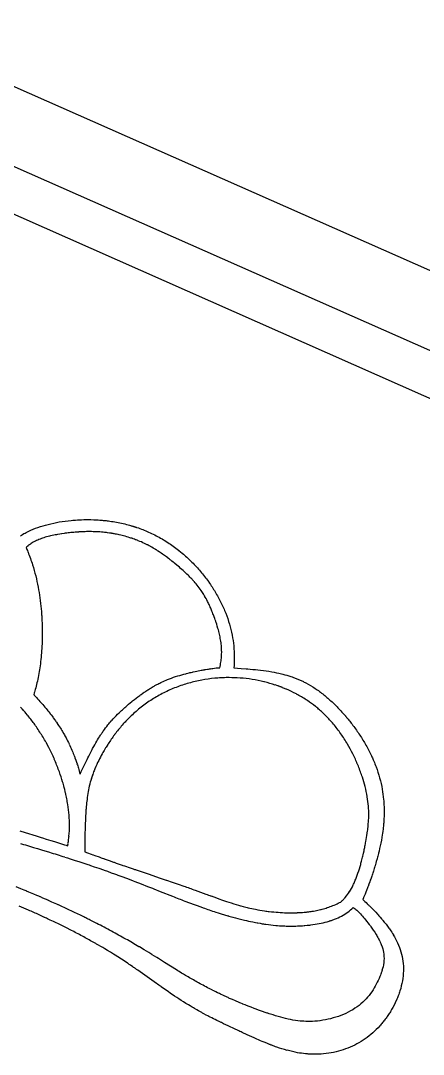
# Model space of a CAD drawing. Header units: centimetres. Extents: x -47.5 to 47.5, y 0 to 75.
# Drawn here: x 4.26 to 15.29, y 46.71 to 75 of the extents above; entities that cross this region are included whole.
import ezdxf

# ---------------------------------------------------------------- set-up
doc = ezdxf.new("R2010")
doc.units = ezdxf.units.CM
doc.layers.add('Dorfschild-Hofsgrund v9_Sketch1', color=7, linetype='Continuous')
doc.layers.add('Dorfschild-Hofsgrund v9_Sketch10', color=7, linetype='Continuous')

msp = doc.modelspace()

# ---------------------------------------------------------------- linework, layer by layer
at = {"layer": 'Dorfschild-Hofsgrund v9_Sketch1'}
for p, q in [((0, 75), (47.5, 54)), ((0.97, 72.384), (44.07, 53.329)), ((0.485, 71.287), (43.585, 52.232))]:
    msp.add_line(p, q, dxfattribs=at)
at = {"layer": 'Dorfschild-Hofsgrund v9_Sketch10'}
for p, q in [((5.642, 61.323), (5.685, 61.327)), ((5.76, 61.333), (5.817, 61.337)), ((5.817, 61.337), (5.859, 61.339)), ((5.859, 61.339), (5.922, 61.342)), ((5.922, 61.342), (5.986, 61.344)), ((5.986, 61.344), (6.03, 61.344)), ((6.342, 61.338), (6.387, 61.335)), ((6.387, 61.335), (6.427, 61.332)), ((6.568, 61.319), (6.602, 61.316)), ((6.602, 61.316), (6.628, 61.313)), ((6.628, 61.313), (6.666, 61.308)), ((6.666, 61.308), (6.704, 61.303)), ((4.307, 60.937), (4.35, 60.96)), ((4.972, 60.87), (4.935, 60.86)), ((5.01, 60.88), (4.972, 60.87)), ((5.049, 60.89), (5.01, 60.88)), ((5.079, 60.897), (5.049, 60.89)), ((5.123, 60.908), (5.079, 60.897)), ((5.168, 60.917), (5.123, 60.908)), ((5.209, 60.925), (5.168, 60.917)), ((5.334, 60.947), (5.272, 60.937)), ((5.376, 60.954), (5.334, 60.947)), ((5.392, 60.957), (5.376, 60.954)), ((5.448, 60.965), (5.392, 60.957)), ((5.476, 60.969), (5.448, 60.965)), ((5.504, 60.972), (5.476, 60.969)), ((5.525, 60.975), (5.504, 60.972)), ((5.72, 60.996), (5.676, 60.992)), ((5.893, 61.008), (5.849, 61.006)), ((5.926, 61.01), (5.893, 61.008)), ((5.95, 61.011), (5.926, 61.01)), ((5.987, 61.013), (5.95, 61.011)), ((6.005, 61.013), (5.987, 61.013)), ((6.023, 61.014), (6.005, 61.013)), ((6.067, 61.015), (6.023, 61.014)), ((6.133, 61.016), (6.067, 61.015)), ((6.607, 60.988), (6.56, 60.993)), ((6.642, 60.983), (6.607, 60.988)), ((6.694, 60.976), (6.642, 60.983)), ((6.793, 60.96), (6.746, 60.968)), ((6.811, 60.957), (6.793, 60.96)), ((6.827, 60.954), (6.811, 60.957)), ((6.934, 60.933), (6.88, 60.944)), ((6.958, 60.928), (6.934, 60.933)), ((7.168, 60.874), (7.122, 60.887)), ((7.202, 60.864), (7.168, 60.874)), ((7.254, 60.849), (7.202, 60.864)), ((7.279, 60.84), (7.254, 60.849)), ((7.305, 60.832), (7.279, 60.84)), ((7.327, 60.824), (7.305, 60.832)), ((4.457, 60.626), (4.452, 60.622)), ((7.455, 60.778), (7.427, 60.789)), ((7.671, 60.684), (7.65, 60.694)), ((8.066, 60.456), (8.024, 60.483)), ((8.144, 60.402), (8.107, 60.427)), ((8.287, 60.298), (8.251, 60.324)), ((8.546, 60.537), (8.581, 60.509)), ((8.595, 60.499), (8.641, 60.461)), ((8.641, 60.461), (8.686, 60.424)), ((8.686, 60.424), (8.72, 60.395)), ((8.402, 60.208), (8.393, 60.215)), ((8.436, 60.182), (8.402, 60.208)), ((8.536, 60.1), (8.486, 60.141)), ((8.712, 59.948), (8.677, 59.979)), ((8.764, 59.901), (8.712, 59.948)), ((8.815, 59.853), (8.777, 59.889)), ((8.848, 59.82), (8.815, 59.853)), ((9.038, 59.618), (9.008, 59.653)), ((9.067, 59.583), (9.038, 59.618)), ((9.202, 59.405), (9.177, 59.441)), ((9.315, 59.225), (9.3, 59.251)), ((9.337, 59.185), (9.315, 59.225)), ((9.359, 59.145), (9.337, 59.185)), ((9.378, 59.107), (9.359, 59.145)), ((4.821, 58.903), (4.827, 58.832)), ((9.42, 59.021), (9.407, 59.05)), ((4.836, 58.709), (4.839, 58.662)), ((4.84, 58.652), (4.844, 58.574)), ((4.844, 58.574), (4.846, 58.515)), ((9.516, 58.798), (9.501, 58.837)), ((4.849, 58.426), (4.849, 58.404)), ((4.849, 58.404), (4.85, 58.338)), ((9.629, 58.485), (9.616, 58.524)), ((9.647, 58.426), (9.629, 58.485)), ((9.664, 58.367), (9.647, 58.426)), ((9.697, 58.244), (9.688, 58.279)), ((9.705, 58.21), (9.697, 58.244)), ((9.754, 57.933), (9.75, 57.967)), ((9.757, 57.899), (9.754, 57.933)), ((10.112, 57.584), (10.112, 57.547)), ((8.801, 57.132), (8.872, 57.15)), ((8.872, 57.15), (8.896, 57.156)), ((8.896, 57.156), (8.928, 57.163)), ((8.928, 57.163), (8.97, 57.173)), ((8.97, 57.173), (8.982, 57.175)), ((8.982, 57.175), (9.042, 57.189)), ((9.274, 57.234), (9.291, 57.237)), ((9.291, 57.237), (9.308, 57.239)), ((9.308, 57.239), (9.313, 57.24)), ((9.326, 57.242), (9.378, 57.251)), ((9.685, 57.289), (9.712, 57.291)), ((10.099, 57.283), (10.297, 57.27)), ((10.297, 57.27), (10.437, 57.26)), ((10.437, 57.26), (10.484, 57.257)), ((10.484, 57.257), (10.546, 57.252)), ((8.281, 56.965), (8.336, 56.986)), ((9.969, 57.02), (9.926, 57.02)), ((11.402, 57.125), (11.44, 57.115)), ((4.63, 56.593), (4.617, 56.555)), ((4.634, 56.606), (4.63, 56.593)), ((4.639, 56.623), (4.634, 56.606)), ((4.672, 56.736), (4.659, 56.691)), ((7.563, 56.562), (7.605, 56.592)), ((7.605, 56.592), (7.618, 56.601)), ((7.992, 56.83), (8.018, 56.844)), ((4.627, 56.545), (4.634, 56.537)), ((4.634, 56.537), (4.656, 56.514)), ((4.789, 56.368), (4.806, 56.349)), ((7.301, 56.362), (7.326, 56.382)), ((12.116, 56.391), (12.084, 56.413)), ((4.445, 55.995), (4.403, 56.045)), ((4.923, 56.212), (4.957, 56.172)), ((7.007, 56.105), (7.024, 56.12)), ((7.024, 56.12), (7.046, 56.141)), ((12.501, 56.089), (12.475, 56.113)), ((12.592, 56.003), (12.577, 56.018)), ((4.512, 55.912), (4.486, 55.945)), ((5.092, 56.002), (5.137, 55.942)), ((5.162, 55.908), (5.182, 55.881)), ((5.242, 55.797), (5.256, 55.776)), ((5.262, 55.768), (5.299, 55.711)), ((6.744, 55.834), (6.757, 55.85)), ((6.757, 55.85), (6.795, 55.89)), ((7.071, 55.751), (7.042, 55.718)), ((7.097, 55.779), (7.071, 55.751)), ((7.202, 55.889), (7.19, 55.877)), ((13.338, 55.743), (13.362, 55.712)), ((5.299, 55.711), (5.327, 55.669)), ((5.419, 55.52), (5.44, 55.483)), ((6.261, 55.13), (6.29, 55.184)), ((6.298, 55.199), (6.321, 55.239)), ((6.645, 55.19), (6.616, 55.144)), ((6.656, 55.207), (6.645, 55.19)), ((13.213, 55.197), (13.191, 55.234)), ((5.663, 55.035), (5.672, 55.015)), ((6.147, 54.91), (6.165, 54.947)), ((6.165, 54.947), (6.184, 54.983)), ((6.184, 54.983), (6.221, 55.056)), ((6.221, 55.056), (6.232, 55.076)), ((6.232, 55.076), (6.261, 55.13)), ((6.511, 54.967), (6.493, 54.935)), ((6.543, 55.024), (6.511, 54.967)), ((6.568, 55.066), (6.543, 55.024)), ((6.587, 55.097), (6.568, 55.066)), ((5.73, 54.869), (5.745, 54.828)), ((5.748, 54.821), (5.769, 54.763)), ((5.769, 54.763), (5.789, 54.705)), ((5.789, 54.705), (5.803, 54.664)), ((5.974, 54.562), (6.061, 54.739)), ((13.445, 54.747), (13.428, 54.785)), ((13.458, 54.718), (13.445, 54.747)), ((13.467, 54.696), (13.458, 54.718)), ((13.481, 54.664), (13.467, 54.696)), ((13.895, 54.825), (13.919, 54.769)), ((13.919, 54.769), (13.935, 54.732)), ((5.32, 54.44), (5.306, 54.479)), ((5.93, 54.471), (5.974, 54.562)), ((6.223, 54.339), (6.208, 54.295)), ((13.621, 54.294), (13.609, 54.33)), ((5.42, 54.128), (5.409, 54.167)), ((5.439, 54.06), (5.42, 54.128)), ((6.153, 54.104), (6.14, 54.052)), ((6.158, 54.123), (6.153, 54.104)), ((6.196, 54.257), (6.181, 54.207)), ((6.208, 54.295), (6.205, 54.284)), ((5.513, 53.751), (5.499, 53.817)), ((5.523, 53.701), (5.513, 53.751)), ((6.063, 53.556), (6.055, 53.476)), ((6.066, 53.595), (6.063, 53.556)), ((6.071, 53.635), (6.066, 53.595)), ((14.201, 53.688), (14.205, 53.649)), ((14.211, 53.56), (14.212, 53.531)), ((14.212, 53.531), (14.214, 53.492)), ((6.037, 53.192), (6.036, 53.171)), ((6.038, 53.22), (6.037, 53.192)), ((6.044, 53.318), (6.038, 53.22)), ((6.047, 53.366), (6.044, 53.318)), ((6.053, 53.443), (6.05, 53.415)), ((13.794, 53.226), (13.794, 53.256)), ((14.217, 53.334), (14.216, 53.302)), ((14.216, 53.302), (14.216, 53.27)), ((6.027, 52.972), (6.024, 52.868)), ((6.029, 53.027), (6.027, 52.972)), ((6.033, 53.11), (6.029, 53.027)), ((6.035, 53.151), (6.033, 53.11)), ((6.036, 53.171), (6.035, 53.151)), ((13.775, 52.933), (13.777, 52.956)), ((13.777, 52.956), (13.783, 53.016)), ((14.197, 52.966), (14.191, 52.909)), ((14.202, 53.022), (14.197, 52.966)), ((14.204, 53.042), (14.202, 53.022)), ((14.207, 53.078), (14.204, 53.042)), ((4.235, 52.83), (4.385, 52.783)), ((4.385, 52.783), (4.68, 52.69)), ((4.68, 52.69), (4.82, 52.646)), ((4.82, 52.646), (4.855, 52.635)), ((4.855, 52.635), (4.96, 52.602)), ((5.581, 52.651), (5.585, 52.684)), ((6.02, 52.668), (6.018, 52.572)), ((6.021, 52.764), (6.02, 52.668)), ((6.024, 52.868), (6.021, 52.764)), ((13.753, 52.76), (13.755, 52.776)), ((14.171, 52.755), (14.165, 52.717)), ((14.18, 52.821), (14.171, 52.755)), ((14.186, 52.872), (14.18, 52.821)), ((4.258, 52.479), (4.34, 52.455)), ((4.34, 52.455), (4.395, 52.439)), ((4.395, 52.439), (4.614, 52.373)), ((4.614, 52.373), (4.722, 52.341)), ((4.96, 52.602), (5.087, 52.563)), ((5.214, 52.523), (5.323, 52.489)), ((5.323, 52.489), (5.378, 52.471)), ((5.378, 52.471), (5.433, 52.454)), ((5.433, 52.454), (5.462, 52.445)), ((5.462, 52.445), (5.505, 52.431)), ((5.505, 52.431), (5.527, 52.424)), ((5.527, 52.424), (5.548, 52.417)), ((5.548, 52.417), (5.554, 52.446)), ((5.554, 52.446), (5.558, 52.475)), ((6.018, 52.572), (6.018, 52.487)), ((6.018, 52.487), (6.018, 52.401)), ((6.018, 52.401), (6.018, 52.383)), ((6.018, 52.383), (6.018, 52.364)), ((6.018, 52.364), (6.018, 52.327)), ((13.672, 52.313), (13.679, 52.344)), ((14.093, 52.344), (14.076, 52.269)), ((14.11, 52.42), (14.093, 52.344)), ((4.83, 52.308), (5.046, 52.242)), ((5.468, 52.11), (5.505, 52.099)), ((5.505, 52.099), (5.541, 52.087)), ((5.541, 52.087), (5.613, 52.064)), ((5.613, 52.064), (5.757, 52.018)), ((6.018, 52.327), (6.019, 52.252)), ((6.019, 52.252), (6.088, 52.227)), ((6.088, 52.227), (6.187, 52.191)), ((6.187, 52.191), (6.237, 52.172)), ((6.237, 52.172), (6.25, 52.168)), ((6.25, 52.168), (6.287, 52.154)), ((6.287, 52.154), (6.406, 52.111)), ((6.406, 52.111), (6.465, 52.09)), ((6.525, 52.069), (6.559, 52.056)), ((13.641, 52.172), (13.652, 52.219)), ((13.652, 52.219), (13.665, 52.282)), ((13.665, 52.282), (13.669, 52.297)), ((13.669, 52.297), (13.672, 52.313)), ((14.022, 52.06), (14.002, 51.987)), ((14.025, 52.07), (14.022, 52.06)), ((14.06, 52.206), (14.042, 52.135)), ((14.064, 52.219), (14.06, 52.206)), ((14.076, 52.269), (14.064, 52.219)), ((5.757, 52.018), (5.853, 51.986)), ((5.853, 51.986), (5.879, 51.978)), ((5.879, 51.978), (6.046, 51.922)), ((6.046, 51.922), (6.102, 51.904)), ((6.176, 51.879), (6.275, 51.845)), ((6.275, 51.845), (6.401, 51.801)), ((6.401, 51.801), (6.527, 51.757)), ((6.574, 52.051), (6.686, 52.011)), ((6.686, 52.011), (6.799, 51.972)), ((6.874, 51.945), (6.988, 51.906)), ((6.988, 51.906), (7.044, 51.887)), ((7.044, 51.887), (7.059, 51.882)), ((7.059, 51.882), (7.101, 51.867)), ((7.101, 51.867), (7.261, 51.813)), ((7.261, 51.813), (7.342, 51.785)), ((13.538, 51.786), (13.556, 51.847)), ((13.556, 51.847), (13.574, 51.908)), ((13.968, 51.872), (13.966, 51.864)), ((13.988, 51.937), (13.968, 51.872)), ((14.002, 51.987), (13.988, 51.937)), ((6.527, 51.757), (6.544, 51.751)), ((6.544, 51.751), (6.634, 51.72)), ((6.634, 51.72), (6.658, 51.711)), ((6.658, 51.711), (6.722, 51.688)), ((6.722, 51.688), (6.743, 51.681)), ((6.743, 51.681), (6.829, 51.65)), ((6.829, 51.65), (6.886, 51.629)), ((6.886, 51.629), (6.918, 51.617)), ((6.918, 51.617), (7.005, 51.585)), ((7.005, 51.585), (7.028, 51.577)), ((7.028, 51.577), (7.087, 51.555)), ((7.087, 51.555), (7.106, 51.547)), ((7.106, 51.547), (7.185, 51.518)), ((7.185, 51.518), (7.342, 51.458)), ((7.382, 51.772), (7.402, 51.765)), ((7.402, 51.765), (7.422, 51.758)), ((7.422, 51.758), (7.752, 51.647)), ((7.752, 51.647), (8.084, 51.535)), ((8.084, 51.535), (8.247, 51.48)), ((13.85, 51.507), (13.838, 51.474)), ((13.868, 51.558), (13.85, 51.507)), ((13.885, 51.608), (13.868, 51.558)), ((13.921, 51.72), (13.906, 51.672)), ((4.266, 51.241), (4.132, 51.296)), ((4.356, 51.205), (4.266, 51.241)), ((7.342, 51.458), (7.387, 51.441)), ((7.387, 51.441), (7.562, 51.373)), ((7.562, 51.373), (7.738, 51.305)), ((7.738, 51.305), (7.869, 51.253)), ((7.869, 51.253), (7.888, 51.246)), ((7.888, 51.246), (7.91, 51.237)), ((7.91, 51.237), (8.082, 51.169)), ((8.258, 51.476), (8.411, 51.424)), ((8.411, 51.424), (8.571, 51.368)), ((8.571, 51.368), (8.73, 51.312)), ((13.369, 51.345), (13.381, 51.371)), ((13.381, 51.371), (13.393, 51.397)), ((13.74, 51.211), (13.736, 51.2)), ((13.771, 51.29), (13.74, 51.211)), ((13.775, 51.3), (13.771, 51.29)), ((13.801, 51.37), (13.775, 51.3)), ((13.822, 51.429), (13.801, 51.37)), ((13.838, 51.474), (13.822, 51.429)), ((4.413, 51.181), (4.356, 51.205)), ((4.487, 51.15), (4.421, 51.178)), ((4.618, 51.095), (4.487, 51.15)), ((4.706, 51.058), (4.618, 51.095)), ((4.729, 51.048), (4.706, 51.058)), ((4.871, 50.987), (4.8, 51.017)), ((5.012, 50.925), (4.871, 50.987)), ((8.082, 51.169), (8.421, 51.035)), ((9.038, 51.202), (9.334, 51.095)), ((9.477, 51.043), (9.548, 51.017)), ((9.548, 51.017), (9.62, 50.991)), ((9.62, 50.991), (9.689, 50.967)), ((9.689, 50.967), (9.792, 50.93)), ((9.792, 50.93), (9.896, 50.895)), ((13.651, 50.996), (13.629, 50.945)), ((13.629, 50.945), (13.661, 50.917)), ((13.655, 51.005), (13.651, 50.996)), ((13.671, 51.041), (13.655, 51.005)), ((13.693, 51.095), (13.671, 51.041)), ((13.715, 51.149), (13.693, 51.095)), ((13.726, 51.176), (13.715, 51.149)), ((4.281, 50.741), (4.216, 50.768)), ((4.346, 50.713), (4.281, 50.741)), ((4.476, 50.656), (4.346, 50.713)), ((5.118, 50.877), (5.021, 50.921)), ((5.317, 50.788), (5.292, 50.799)), ((5.383, 50.758), (5.317, 50.788)), ((5.471, 50.717), (5.383, 50.758)), ((5.521, 50.694), (5.471, 50.717)), ((8.758, 50.904), (8.883, 50.857)), ((8.883, 50.857), (9.008, 50.81)), ((9.008, 50.81), (9.092, 50.779)), ((9.092, 50.779), (9.164, 50.753)), ((9.164, 50.753), (9.237, 50.727)), ((9.237, 50.727), (9.258, 50.72)), ((10.165, 50.809), (10.231, 50.79)), ((10.231, 50.79), (10.28, 50.776)), ((10.289, 50.773), (10.359, 50.755)), ((10.359, 50.755), (10.429, 50.737)), ((12.66, 50.724), (12.706, 50.741)), ((12.845, 50.794), (12.891, 50.814)), ((13.661, 50.917), (13.685, 50.895)), ((13.685, 50.895), (13.721, 50.863)), ((13.721, 50.863), (13.756, 50.83)), ((13.756, 50.83), (13.773, 50.814)), ((13.814, 50.774), (13.853, 50.735)), ((13.853, 50.735), (13.891, 50.697)), ((13.891, 50.697), (13.91, 50.678)), ((13.91, 50.678), (13.941, 50.645)), ((13.941, 50.645), (13.988, 50.596)), ((4.84, 50.493), (4.764, 50.528)), ((4.916, 50.458), (4.84, 50.493)), ((5.072, 50.385), (4.995, 50.421)), ((5.117, 50.363), (5.072, 50.385)), ((5.162, 50.342), (5.117, 50.363)), ((5.88, 50.523), (5.835, 50.545)), ((5.931, 50.498), (5.88, 50.523)), ((5.989, 50.47), (5.931, 50.498)), ((6.24, 50.345), (6.163, 50.384)), ((9.609, 50.601), (9.671, 50.581)), ((9.671, 50.581), (9.753, 50.556)), ((9.753, 50.556), (9.846, 50.528)), ((9.846, 50.528), (9.939, 50.5)), ((9.939, 50.5), (9.952, 50.497)), ((9.952, 50.497), (9.965, 50.493)), ((10.036, 50.473), (10.077, 50.462)), ((10.351, 50.391), (10.391, 50.382)), ((11.067, 50.619), (11.129, 50.612)), ((11.137, 50.612), (11.191, 50.606)), ((11.658, 50.584), (11.713, 50.584)), ((11.713, 50.584), (11.753, 50.584)), ((11.753, 50.584), (11.784, 50.585)), ((11.784, 50.585), (11.829, 50.586)), ((12.106, 50.606), (12.15, 50.611)), ((12.279, 50.63), (12.328, 50.639)), ((12.813, 50.388), (12.835, 50.396)), ((12.835, 50.396), (12.86, 50.406)), ((13.518, 50.607), (13.53, 50.594)), ((13.53, 50.594), (13.539, 50.585)), ((13.539, 50.585), (13.566, 50.556)), ((13.566, 50.556), (13.597, 50.521)), ((13.597, 50.521), (13.62, 50.495)), ((13.62, 50.495), (13.655, 50.454)), ((13.655, 50.454), (13.689, 50.414)), ((13.689, 50.414), (13.708, 50.39)), ((13.988, 50.596), (14.035, 50.545)), ((14.11, 50.461), (14.146, 50.419)), ((14.174, 50.386), (14.183, 50.376)), ((14.183, 50.376), (14.22, 50.33)), ((5.192, 50.328), (5.162, 50.342)), ((5.311, 50.27), (5.192, 50.328)), ((5.391, 50.231), (5.311, 50.27)), ((5.512, 50.171), (5.391, 50.231)), ((5.632, 50.11), (5.512, 50.171)), ((5.713, 50.068), (5.632, 50.11)), ((6.342, 50.293), (6.24, 50.345)), ((10.616, 50.332), (10.692, 50.317)), ((10.692, 50.317), (10.738, 50.309)), ((10.754, 50.306), (10.816, 50.295)), ((10.941, 50.275), (10.977, 50.27)), ((11.286, 50.234), (11.299, 50.233)), ((11.299, 50.233), (11.353, 50.229)), ((11.353, 50.229), (11.388, 50.227)), ((11.388, 50.227), (11.436, 50.225)), ((11.499, 50.222), (11.53, 50.221)), ((11.53, 50.221), (11.56, 50.22)), ((11.56, 50.22), (11.621, 50.219)), ((11.948, 50.228), (11.978, 50.23)), ((11.978, 50.23), (12.026, 50.234)), ((12.026, 50.234), (12.043, 50.235)), ((12.043, 50.235), (12.108, 50.241)), ((12.108, 50.241), (12.151, 50.246)), ((14.22, 50.33), (14.248, 50.295)), ((14.33, 50.188), (14.348, 50.163)), ((14.094, 49.811), (14.109, 49.779)), ((6.339, 49.728), (6.32, 49.739)), ((6.638, 49.552), (6.564, 49.597)), ((6.719, 49.503), (6.638, 49.552)), ((7.511, 49.648), (7.499, 49.655)), ((7.64, 49.571), (7.511, 49.648)), ((7.769, 49.493), (7.64, 49.571)), ((14.109, 49.779), (14.123, 49.747)), ((14.123, 49.747), (14.135, 49.718)), ((14.135, 49.718), (14.145, 49.692)), ((6.8, 49.453), (6.719, 49.503)), ((6.853, 49.419), (6.8, 49.453)), ((6.925, 49.374), (6.853, 49.419)), ((7.022, 49.311), (6.925, 49.374)), ((7.119, 49.248), (7.022, 49.311)), ((7.184, 49.205), (7.119, 49.248)), ((7.854, 49.44), (7.769, 49.493)), ((7.865, 49.434), (7.854, 49.44)), ((7.992, 49.355), (7.865, 49.434)), ((8.035, 49.329), (7.992, 49.355)), ((8.204, 49.224), (8.035, 49.329)), ((7.201, 49.193), (7.184, 49.205)), ((7.218, 49.182), (7.201, 49.193)), ((7.235, 49.171), (7.218, 49.182)), ((7.268, 49.148), (7.235, 49.171)), ((7.335, 49.103), (7.268, 49.148)), ((7.355, 49.089), (7.335, 49.103)), ((7.376, 49.074), (7.355, 49.089)), ((7.598, 48.921), (7.468, 49.011)), ((8.367, 49.122), (8.204, 49.224)), ((8.531, 49.021), (8.367, 49.122)), ((8.566, 48.999), (8.531, 49.021)), ((8.6, 48.978), (8.566, 48.999)), ((8.67, 48.935), (8.6, 48.978)), ((7.727, 48.829), (7.598, 48.921)), ((7.98, 48.649), (7.727, 48.829)), ((8.717, 48.907), (8.67, 48.935)), ((8.779, 48.87), (8.717, 48.907)), ((8.796, 48.86), (8.779, 48.87)), ((8.814, 48.849), (8.796, 48.86)), ((8.833, 48.838), (8.814, 48.849)), ((8.853, 48.826), (8.833, 48.838)), ((9.175, 48.642), (9.135, 48.665)), ((14.131, 48.92), (14.127, 48.91)), ((8.229, 48.474), (8.105, 48.561)), ((8.298, 48.426), (8.229, 48.474)), ((8.367, 48.378), (8.298, 48.426)), ((8.413, 48.347), (8.367, 48.378)), ((8.475, 48.305), (8.413, 48.347)), ((8.786, 48.103), (8.719, 48.146)), ((8.854, 48.061), (8.786, 48.103)), ((9.734, 48.356), (9.705, 48.37)), ((9.812, 48.32), (9.734, 48.356)), ((9.832, 48.31), (9.812, 48.32)), ((9.854, 48.3), (9.832, 48.31)), ((9.876, 48.29), (9.854, 48.3)), ((9.919, 48.27), (9.876, 48.29)), ((10.143, 48.172), (10.065, 48.206)), ((10.164, 48.163), (10.143, 48.172)), ((10.229, 48.136), (10.164, 48.163)), ((10.339, 48.091), (10.295, 48.108)), ((14.59, 48.281), (14.58, 48.256)), ((14.603, 48.314), (14.59, 48.281)), ((8.9, 48.034), (8.854, 48.061)), ((8.961, 47.997), (8.9, 48.034)), ((9.089, 47.924), (9.025, 47.96)), ((9.131, 47.899), (9.089, 47.924)), ((9.189, 47.868), (9.131, 47.899)), ((9.204, 47.859), (9.189, 47.868)), ((9.344, 47.785), (9.274, 47.822)), ((10.35, 48.086), (10.339, 48.091)), ((10.413, 48.061), (10.35, 48.086)), ((10.449, 48.046), (10.413, 48.061)), ((10.572, 47.998), (10.49, 48.03)), ((10.655, 47.967), (10.572, 47.998)), ((10.71, 47.946), (10.655, 47.967)), ((10.725, 47.94), (10.71, 47.946)), ((10.804, 47.911), (10.725, 47.94)), ((10.882, 47.883), (10.804, 47.911)), ((10.961, 47.856), (10.882, 47.883)), ((11.013, 47.838), (10.961, 47.856)), ((11.027, 47.833), (11.013, 47.838)), ((9.39, 47.76), (9.344, 47.785)), ((9.417, 47.746), (9.39, 47.76)), ((9.448, 47.73), (9.417, 47.746)), ((9.695, 47.608), (9.633, 47.638)), ((9.749, 47.581), (9.695, 47.608)), ((9.82, 47.547), (9.757, 47.577)), ((9.945, 47.488), (9.82, 47.547)), ((11.172, 47.786), (11.102, 47.809)), ((11.242, 47.764), (11.172, 47.786)), ((14.268, 47.699), (14.248, 47.671)), ((10.136, 47.398), (9.945, 47.488)), ((10.2, 47.368), (10.136, 47.398)), ((10.461, 47.247), (10.33, 47.307)), ((11, 47.012), (10.931, 47.04)), ((11.077, 46.981), (11, 47.012)), ((12.097, 46.721), (12.066, 46.724))]:
    msp.add_line(p, q, dxfattribs=at)
at = {"layer": 'Dorfschild-Hofsgrund v9_Sketch10', "extrusion": (0, 0, -1)}
for centre, radius, start, end in [((-5.684, 58.437), 2.855, 65.0617, 70.5715), ((-5.825, 58.039), 3.277, 70.5614, 75.6661), ((-5.955, 57.564), 3.77, 75.5385, 80.2568), ((-6.057, 57.018), 4.325, 80.1501, 84.5007), ((-6.118, 56.342), 5.004, 85.0382, 85.9002), ((-6.088, 56.73), 4.614, 89.2855, 93.1563), ((-6.37, 60.387), 0.947, 93.4266, 95.5367), ((-6.277, 58.917), 2.419, 94.3765, 95.8211), ((-6.193, 57.847), 3.492, 95.4156, 96.1662), ((-6.124, 57.132), 4.211, 97.9169, 102.9279), ((-6.215, 57.528), 3.805, 102.9366, 105.7174), ((-6.848, 59.723), 1.52, 105.1397, 106.8801), ((-7.002, 60.152), 1.065, 105.6747, 107.5375), ((-7.092, 60.373), 0.828, 106.1566, 107.9537), ((-7.156, 60.516), 0.672, 106.5629, 108.2232), ((-7.146, 60.419), 0.768, 106.6662, 108.846), ((-7.183, 60.455), 0.722, 107.0331, 109.3526), ((-7.237, 60.551), 0.613, 107.5087, 109.6599), ((-6.224, 57.539), 3.792, 108.7603, 113.9798), ((-5.992, 58.008), 3.378, 58.996, 60.0953), ((-5.621, 58.598), 2.682, 61.7184, 64.8333), ((-6.239, 57.573), 3.754, 113.9843, 119.5787), ((-6.183, 57.472), 3.87, 119.572, 124.9639), ((-0.432, 58.842), 4.339, 156.3535, 158.0329), ((-5.985, 57.198), 4.208, 125.0258, 127.4846), ((-4.293, 60.393), 0.178, 156.1337, 159.9632), ((-0.505, 58.855), 4.267, 157.9965, 160.4782), ((-0.422, 58.804), 4.362, 160.2084, 162.6356), ((-8.415, 60.285), 0.28, 126.5785, 130.0481), ((-5.903, 57.13), 4.312, 130.7907, 134.9449), ((0.523, 58.501), 5.355, 162.5602, 169.277), ((-5.989, 57.215), 4.192, 134.9425, 139.7583), ((-6.169, 57.353), 3.964, 139.5955, 142.0966), ((-6.216, 57.372), 3.916, 141.8868, 144.4186), ((1.375, 58.339), 6.222, 169.2662, 174.7974), ((-9.286, 59.561), 0.146, 142.299, 146.4676), ((-9.294, 59.555), 0.143, 142.4671, 146.5803), ((-5.987, 57.198), 4.204, 144.589, 148.923), ((-5.665, 57.018), 4.572, 149.0714, 151.1441), ((-5.604, 57.012), 4.629, 151.4517, 153.4991), ((-6.348, 57.396), 3.792, 153.6704, 158.5455), ((1.668, 58.301), 6.517, 175.3199, 176.4083), ((-4.736, 58.652), 0.104, 173.9923, 179.6137), ((-6.459, 57.446), 3.67, 158.6498, 163.5656), ((2.478, 58.256), 7.329, 179.3611, 183.4535), ((0.555, 58.311), 5.404, 177.8403, 178.7789), ((-6.813, 57.554), 3.3, 163.6142, 168.9672), ((-6.868, 57.563), 3.244, 168.9348, 174.2977), ((1.655, 58.203), 6.504, 183.4211, 187.6141), ((-6.961, 57.571), 3.151, 174.2808, 179.7571), ((-6.954, 57.567), 3.158, 180.3686, 185.1524), ((0.228, 58.008), 5.064, 187.5688, 192.3997), ((-10.302, 51.291), 6.03, 77.9434, 79.5229), ((-9.949, 53.292), 3.999, 79.2842, 80.078), ((-9.308, 57.002), 0.234, 78.1751, 81.7979), ((-9.402, 56.752), 0.496, 79.7058, 81.2279), ((-10.002, 53.397), 3.904, 80.807, 82.3549), ((-10.017, 53.409), 3.895, 82.1204, 84.7131), ((-9.842, 55.253), 2.042, 84.8198, 85.5871), ((-9.781, 48.034), 9.249, 94.7406, 96.5189), ((-10.188, 51.656), 5.604, 96.5948, 99.7348), ((-10.441, 53.152), 4.088, 99.7851, 103.6039), ((-1.099, 57.715), 3.704, 192.3861, 195.3205), ((-9.491, 53.99), 3.211, 62.6881, 64.7454), ((-9.368, 54.263), 2.912, 64.6499, 68.0923), ((-9.726, 53.348), 3.895, 69.0909, 72.6243), ((-9.867, 52.903), 4.361, 72.5981, 75.6443), ((-8.86, 56.872), 0.267, 73.9069, 77.2228), ((-10.685, 54.13), 3.079, 104.2003, 108.4694), ((-10.894, 54.73), 2.444, 108.2784, 110.0716), ((-10.802, 54.45), 2.739, 109.8589, 116.0993), ((-10.815, 54.474), 2.711, 116.0849, 122.2886), ((-1.641, 57.554), 3.139, 195.9672, 197.2658), ((-9.762, 53.519), 3.754, 55.1715, 56.9993), ((-9.504, 53.941), 3.26, 56.7553, 58.8057), ((-9.427, 54.095), 3.088, 58.5505, 60.7145), ((-9.82, 53.391), 3.895, 60.7362, 62.0084), ((-10.596, 54.129), 3.12, 122.3051, 127.7009), ((-10.496, 53.987), 3.294, 127.5601, 130.157), ((-4.338, 56.279), 0.392, 135.3649, 137.414), ((0.798, 51.403), 7.474, 136.8589, 138.3757), ((-0.468, 52.503), 5.798, 138.4419, 140.2194), ((-10.42, 52.517), 4.951, 48.45, 50.9543), ((-10.801, 52.061), 5.545, 51.1868, 53.7226), ((-8.697, 54.948), 1.973, 53.3695, 54.891), ((-9.812, 53.174), 4.356, 130.1421, 132.1058), ((-9.695, 53.057), 4.521, 132.2103, 136.0864), ((0.126, 51.986), 6.585, 140.531, 141.9006), ((-2.003, 53.654), 3.88, 141.8765, 142.2644), ((-4.669, 55.703), 0.517, 141.0383, 143.5839), ((-10.071, 52.849), 4.47, 42.8601, 45.8536), ((-8.684, 54.303), 2.46, 45.4608, 47.0544), ((-12.494, 50.197), 8.062, 47.491, 48.3557), ((-9.315, 52.681), 5.056, 136.0053, 139.5566), ((-4.877, 55.844), 0.267, 141.3952, 143.5547), ((-5.019, 55.849), 0.151, 141.5583, 145.1468), ((-3.502, 54.703), 2.051, 143.1195, 144.0411), ((-2.276, 53.762), 3.596, 143.8927, 145.5404), ((-5.175, 55.715), 0.101, 142.943, 148.4434), ((-8.973, 53.838), 2.993, 39.0831, 41.8457), ((-13.044, 55.851), 0.161, 137.2463, 141.8998), ((-13.051, 55.841), 0.163, 137.4025, 142.0261), ((-13.08, 55.851), 0.134, 137.9556, 141.7083), ((-12.408, 55.261), 1.027, 139.0918, 141.042), ((-10.52, 53.657), 3.505, 140.058, 141.2012), ((-9.159, 52.539), 5.266, 140.9944, 142.5158), ((-2.162, 53.621), 3.77, 147.0868, 149.3816), ((-4.632, 55.069), 0.907, 148.6383, 150.1775), ((-1.577, 53.271), 4.452, 150.2085, 151.8554), ((-8.683, 53.986), 2.671, 31.9727, 34.0557), ((-8.451, 54.168), 2.377, 33.5457, 35.8864), ((-9.234, 53.616), 3.335, 35.6771, 39.2105), ((-9.463, 52.756), 4.893, 142.8334, 146.6265), ((-2.077, 53.535), 3.887, 151.8056, 154.59), ((-1.364, 53.193), 4.677, 154.5532, 156.8008), ((-6.591, 55.027), 0.339, 27.4628, 30.4013), ((-9.729, 53.317), 3.912, 29.4286, 32.1718), ((-9.717, 52.908), 4.597, 146.4716, 150.5331), ((-9.886, 53.003), 4.403, 150.5276, 154.7678), ((-1.336, 53.19), 4.703, 157.1792, 159.0852), ((-26.276, 44.733), 22.556, 26.3353, 26.8214), ((-5.663, 54.794), 0.0898, 157.0928, 162.325), ((-2.19, 53.47), 3.805, 161.7104, 163.6428), ((-11.281, 53.655), 2.863, 154.6773, 155.8942), ((-10.5, 53.283), 3.728, 157.1375, 159.6298), ((-2.009, 53.402), 3.997, 163.4378, 165.8426), ((-20.741, 47.222), 16.49, 25.7265, 26.0788), ((-10.67, 53.339), 3.549, 159.5171, 164.7164), ((-10.795, 53.368), 3.421, 164.6363, 169.9877), ((-10.834, 53.372), 3.381, 169.9396, 174.6418), ((-8.555, 53.209), 5.667, 175.5461, 176.4414), ((-10.461, 53.353), 3.755, 177.8884, 180.2904), ((-10.645, 53.342), 3.571, 182.1721, 184.2261), ((-11.59, 53.32), 2.626, 181.0893, 182.4862), ((-12.507, 53.087), 1.693, 186.0199, 187.3031), ((-9.085, 53.503), 5.141, 188.803, 192.1687), ((-1.034, 39.967), 12.911, 106.5981, 107.0994), ((1.204, 32.206), 21.307, 107.1725, 107.5302), ((7.782, 10.386), 43.778, 107.0389, 107.6181), ((-9.338, 53.353), 4.859, 194.5212, 195.3127), ((-3.655, 44.53), 7.769, 108.3531, 108.9312), ((-4.884, 54.606), 9.487, 196.8055, 197.7154), ((-9.582, 53.069), 4.544, 197.902, 198.7462), ((-8.202, 51.329), 0.158, 106.8729, 110.7966), ((13.843, -12.343), 67.539, 109.525, 109.80252), ((-13.174, 51.41), 0.599, 200.4722, 202.9506), ((-12.974, 50.087), 0.752, 121.5014, 130.9798), ((-12.812, 49.908), 0.993, 131.32, 135.3345), ((-13.469, 50.481), 0.45, 132.4765, 135.123), ((-13.038, 50), 1.096, 133.184, 135.0874), ((-9.604, 47.07), 5.279, 141.025, 143.3395), ((-10.95, 47.718), 4.185, 137.4961, 139.0368), ((-13.508, 49.859), 0.849, 138.7681, 140.6678), ((-13.898, 50.164), 0.355, 138.8424, 141.1151), ((-11.248, 48.294), 3.229, 143.3525, 148.2658), ((-11.208, 47.896), 3.873, 141.7223, 143.709), ((-13.048, 49.215), 1.608, 143.8985, 145.8338), ((-12.315, 48.683), 2.515, 145.1923, 148.9061), ((-12.201, 48.887), 2.107, 148.3383, 152.106), ((-12.686, 49.139), 1.56, 151.9373, 154.4815), ((-12.583, 48.836), 2.205, 148.7142, 155.3205), ((-13.119, 49.301), 1.099, 159.1164, 169.2719), ((-12.938, 49), 1.814, 155.3557, 163.5048), ((-13.107, 49.051), 1.638, 163.5096, 172.6779), ((-13.104, 49.352), 1.111, 184.0266, 195.5495), ((-13.283, 49.334), 0.93, 169.4073, 183.6811), ((-13.081, 49.046), 1.665, 172.6195, 181.8335), ((-12.755, 49.432), 1.468, 197.1101, 200.4201), ((-12.647, 49.471), 1.582, 195.2546, 197.3026), ((-12.875, 49.05), 1.871, 181.7542, 190.1594), ((-15.03, 59.284), 12.146, 299.039, 300.5712), ((-11.872, 49.755), 2.408, 202.3099, 207.8531), ((-12.656, 49.447), 1.566, 200.0517, 202.7673), ((-12.61, 49.094), 2.139, 190.0687, 197.5783), ((-20.674, 66.421), 21.839, 305.1375, 305.5372), ((-14.112, 57.597), 10.225, 296.798, 298.8664), ((-14.621, 58.62), 11.368, 295.6239, 296.7628), ((-12.465, 49.378), 1.705, 214.0399, 222.4407), ((-12.145, 49.598), 2.094, 207.5387, 214.1211), ((-12.596, 49.086), 2.15, 197.2626, 201.0381), ((-14.598, 57.404), 10.967, 302.4177, 303.9383), ((-12.323, 53.53), 5.783, 293.6122, 294.559), ((-11.303, 51.107), 3.154, 293.1125, 294.2696), ((-11.704, 51.598), 3.763, 291.991, 293.0732), ((-12.57, 49.284), 1.564, 222.4942, 232.1283), ((-12.057, 49.301), 2.731, 204.1544, 210.0809), ((-14.084, 48.399), 0.512, 202.706, 204.9346), ((-13.968, 48.466), 0.646, 202.4913, 204.2597), ((-12.569, 49.076), 2.172, 202.1773, 203.2288), ((-10.62, 50.765), 3.227, 299.6369, 300.9439), ((-14.311, 57.214), 10.658, 298.2045, 298.6305), ((-11.59, 50.879), 3.054, 291.1226, 291.9485), ((-12.571, 52.368), 4.79, 287.8517, 288.7948), ((-12.273, 49.759), 2.126, 241.18, 249.0399), ((-12.442, 49.451), 1.774, 232.1767, 241.1797), ((-12.189, 49.223), 2.578, 210.8422, 213.5491), ((-12.649, 48.956), 2.046, 210.0359, 211.0106), ((-17.545, 63.658), 17.867, 296.2838, 296.9464), ((-9.829, 47.737), 0.175, 294.3634, 297.206), ((-12.618, 52.258), 4.7, 285.2355, 287.0266), ((-12.411, 51.444), 3.859, 281.3453, 285.4496), ((-12.179, 50.289), 2.682, 275.6054, 281.3294), ((-12.153, 50.059), 2.45, 270.788, 275.5198), ((-12.15, 49.336), 1.727, 268.7844, 271.0215), ((-12.147, 50.031), 2.422, 262.6504, 269.0615), ((-12.45, 47.714), 0.0859, 259.6619, 265.4989), ((-12.132, 50.149), 2.541, 255.8964, 262.4594), ((-12.141, 50.105), 2.496, 249.0646, 255.8628), ((-12.377, 49.055), 2.327, 219.4408, 222.3815), ((-12.419, 49.035), 2.281, 216.7166, 219.7167), ((-12.119, 49.267), 2.661, 213.506, 216.1288), ((-14.368, 56.228), 9.791, 294.772, 295.1921), ((-15.403, 58.32), 12.126, 294.7333, 295.0725), ((-17.18, 61.812), 16.04, 293.721, 294.7653), ((-12.377, 49.032), 2.31, 228.6018, 235.1927), ((-12.327, 49.092), 2.388, 222.2203, 228.657), ((-15.179, 57.248), 11.057, 292.5944, 293.7449), ((-11.375, 47.711), 0.789, 290.1645, 292.1899), ((-11.609, 48.245), 1.371, 290.1057, 291.6597), ((-12.361, 49.054), 2.338, 241.7006, 248.2814), ((-12.392, 49.004), 2.279, 235.1069, 241.7936), ((-12.979, 51.809), 5.19, 289.1354, 290.7769), ((-12.672, 50.894), 4.225, 285.2566, 289.2743), ((-12.434, 50.017), 3.315, 280.2042, 285.2719), ((-12.34, 49.492), 2.782, 275.6502, 280.2098), ((-12.222, 48.038), 1.323, 273.8244, 275.39), ((-12.321, 49.182), 2.471, 268.5786, 274.3576), ((-12.362, 47.956), 1.245, 267.4387, 269.0778), ((-12.323, 49.201), 2.491, 261.3659, 267.8222), ((-12.323, 49.174), 2.464, 254.8261, 261.2553), ((-12.347, 49.081), 2.368, 248.2121, 254.8011)]:
    msp.add_arc(centre, radius, start, end, dxfattribs=at)
at = {"layer": 'Dorfschild-Hofsgrund v9_Sketch10'}
for centre, radius, start, end in [((5.383, 59.258), 1.663, 108.266, 113.2613), ((5.437, 59.129), 1.802, 106.1736, 108.6298), ((5.836, 57.721), 3.265, 99.9615, 101.0704), ((6.205, 55.53), 5.488, 95.531, 97.115), ((6.137, 56.45), 4.564, 93.6083, 95.2439), ((6.146, 57.212), 3.804, 89.2048, 90.1977), ((6.164, 57.581), 3.434, 86.4238, 89.4073), ((6.155, 57.287), 3.729, 83.752, 86.5651), ((6.462, 59.295), 1.698, 80.3471, 82.1288), ((6.507, 59.141), 1.841, 78.2916, 80.0004), ((6.273, 57.795), 3.207, 74.6532, 77.6669), ((4.984, 59.982), 0.832, 129.7664, 133.8551), ((4.912, 60.08), 0.71, 125.5668, 129.7559), ((5.101, 59.829), 1.024, 118.9554, 126.0094), ((5.211, 59.642), 1.242, 112.9831, 119.221), ((7.296, 60.717), 0.112, 68.4695, 73.7343), ((6.578, 58.583), 2.363, 69.3872, 71.2609), ((7.38, 60.702), 0.0981, 66.7177, 72.3649), ((7.391, 60.705), 0.091, 66.7139, 72.038), ((7.173, 60.024), 0.805, 67.4262, 69.5309), ((6.269, 57.756), 3.246, 64.8246, 68.0667), ((6.159, 57.572), 3.46, 62.8038, 64.1007), ((7.7, 60.56), 0.0984, 59.7365, 65.4428), ((6.705, 58.623), 2.276, 60.9691, 62.6943), ((7.758, 60.508), 0.117, 58.366, 63.7744), ((6.405, 58.048), 2.924, 57.8458, 61.0763), ((7.846, 60.329), 0.227, 56.5452, 59.3117), ((7.846, 60.31), 0.243, 56.5436, 58.965), ((7.773, 60.17), 0.399, 56.1357, 58.8959), ((7.38, 59.52), 1.159, 56.2671, 57.9302), ((6.915, 58.721), 2.081, 55.0525, 56.4414), ((3.899, 54.427), 7.329, 53.5723, 54.6064), ((7.71, 59.51), 0.976, 51.8133, 53.7902), ((-0.471, 48.863), 14.403, 52.0166, 52.4183), ((3.932, 54.548), 7.213, 50.8423, 51.3538), ((5.011, 55.838), 5.531, 48.4783, 50.4056), ((8.459, 59.56), 0.457, 45.9386, 48.1372), ((6.285, 57.21), 3.658, 43.3326, 45.5182), ((7.117, 57.989), 2.519, 41.3543, 43.4381), ((7.208, 58.037), 2.418, 35.4966, 39.7455), ((7.398, 58.156), 2.195, 31.2714, 34.7081), ((9.178, 59.23), 0.115, 28.6651, 34.0203), ((7.185, 58.015), 2.45, 30.2923, 31.2375), ((6.137, 57.469), 3.632, 25.8055, 26.8131), ((9.297, 58.959), 0.138, 23.4472, 26.7584), ((9.271, 58.936), 0.171, 22.9287, 26.9409), ((9.274, 58.925), 0.173, 22.756, 26.7164), ((7.598, 58.14), 2.024, 23.7027, 24.8978), ((9.317, 58.89), 0.148, 22.377, 25.4399), ((6.137, 57.474), 3.629, 22.0566, 23.9308), ((4.72, 56.899), 5.159, 20.2063, 21.6032), ((5.619, 57.219), 4.204, 18.0771, 20.3441), ((4.912, 57.024), 4.938, 14.8372, 15.7774), ((9.579, 58.256), 0.112, 11.9413, 17.144), ((7.124, 57.606), 2.65, 9.717, 13.1608), ((6.837, 57.574), 2.939, 7.8667, 9.3927), ((9.644, 57.958), 0.106, 4.8468, 10.1163), ((7.871, 57.718), 1.895, 0.813, 5.4753), ((7.906, 57.723), 1.86, 355.9552, 0.6608), ((8.142, 57.697), 1.622, 345.4957, 350.9048), ((8.148, 57.706), 1.618, 350.573, 355.9692), ((9.884, 53.239), 3.77, 105.6558, 111.2423), ((9.942, 53.054), 3.964, 100.4881, 105.7454), ((9.943, 53.081), 3.937, 95.3639, 100.5752), ((9.996, 52.491), 4.53, 93.1039, 95.3247), ((9.764, 56.864), 0.151, 90.8205, 94.9966), ((9.969, 52.744), 4.276, 90.5796, 92.785), ((9.97, 53.072), 3.947, 85.6577, 90.021), ((9.972, 52.977), 4.043, 81.0188, 85.7788), ((9.979, 52.996), 4.022, 76.3947, 81.0757), ((10.896, 56.765), 0.144, 74.3326, 78.3439), ((9.988, 53.03), 3.987, 71.7831, 76.2683), ((9.819, 53.345), 3.647, 116.7036, 122.5056), ((9.928, 53.125), 3.892, 111.2405, 116.6802), ((9.96, 52.954), 4.069, 70.6239, 71.7401), ((11.266, 56.659), 0.14, 69.0216, 72.0643), ((11.258, 56.603), 0.196, 68.274, 72.4886), ((11.272, 56.603), 0.191, 68.1484, 72.2004), ((11.285, 56.603), 0.186, 68.0316, 71.9286), ((11.298, 56.603), 0.181, 67.9236, 71.6717), ((8.037, 47.863), 9.51, 69.243, 69.511), ((11.355, 56.608), 0.157, 67.4589, 70.504), ((11.364, 56.609), 0.153, 67.3935, 70.3266), ((11.353, 56.551), 0.211, 66.6962, 70.6856), ((9.91, 52.867), 4.167, 67.0975, 68.5082), ((11.462, 56.531), 0.188, 65.4529, 68.4382), ((10.171, 53.481), 3.5, 62.0042, 66.9777), ((9.802, 53.359), 3.626, 122.3878, 128.1862), ((10.249, 53.61), 3.349, 56.7947, 62.1418), ((10.227, 53.579), 3.388, 51.4454, 56.0974), ((1.778, 53.902), 3.387, 41.4324, 42.8982), ((1.227, 53.374), 4.15, 40.0637, 41.8586), ((9.975, 53.14), 3.905, 128.2053, 133.513), ((10.826, 54.327), 2.429, 50.5626, 51.5033), ((10.587, 54.011), 2.825, 48.0604, 50.8913), ((10.504, 53.887), 2.973, 45.7669, 47.7843), ((1.997, 53.963), 3.182, 38.5428, 39.7132), ((0.756, 52.941), 4.789, 34.7648, 38.3396), ((10.553, 52.594), 4.7, 135.6886, 137.336), ((9.392, 53.74), 3.069, 133.3344, 135.542), ((10.224, 53.585), 3.384, 40.4315, 45.6033), ((9.995, 53.376), 3.695, 35.4178, 40.5886), ((0.539, 52.786), 5.055, 30.9635, 34.8), ((10.259, 52.879), 4.289, 143.1091, 147.1278), ((7.163, 55.216), 0.411, 141.5688, 144.5279), ((10.133, 52.991), 4.122, 138.5774, 143.0028), ((9.599, 53.085), 4.186, 30.8823, 35.5257), ((0.475, 52.751), 5.129, 29.0533, 30.9367), ((4.439, 54.943), 0.599, 27.9231, 29.9407), ((4.477, 54.943), 0.566, 27.7782, 29.6458), ((4.513, 54.945), 0.533, 27.652, 29.3881), ((4.372, 54.847), 0.704, 27.1248, 29.4239), ((4.465, 54.872), 0.609, 27.0058, 28.9969), ((9.11, 52.796), 4.754, 26.7482, 30.3377), ((4.547, 54.897), 0.526, 26.9316, 28.6626), ((4.457, 54.83), 0.636, 26.5058, 28.6519), ((4.476, 54.816), 0.626, 26.227, 28.4082), ((0.057, 52.545), 5.595, 23.6488, 27.0915), ((10.276, 52.84), 4.325, 151.0227, 153.7186), ((9.721, 53.195), 3.666, 147.8863, 148.7446), ((8.614, 52.56), 5.304, 24.8045, 26.6133), ((0.301, 52.656), 5.326, 20.0127, 23.6045), ((9.77, 53.083), 3.764, 154.6543, 158.3916), ((8.733, 53.589), 2.609, 153.4574, 154.9469), ((12.245, 54.122), 1.35, 22.1486, 23.647), ((9.435, 52.927), 4.403, 18.5839, 22.7774), ((0.417, 52.689), 5.206, 16.4843, 19.6542), ((9.01, 53.382), 2.947, 158.3523, 161.0385), ((0.546, 52.725), 5.072, 12.8743, 15.2594), ((9.27, 53.328), 3.213, 166.9657, 170.7007), ((8.279, 53.579), 2.19, 163.7978, 165.6199), ((6.544, 54.093), 0.381, 162.5234, 165.1418), ((7.159, 53.965), 1.007, 161.5455, 163.1428), ((9.851, 53.057), 3.968, 14.3266, 18.1648), ((10.472, 53.21), 3.328, 9.5534, 14.4114), ((3.4, 53.368), 2.147, 12.0782, 13.1184), ((10.009, 53.206), 3.961, 170.6941, 173.7888), ((13.712, 53.754), 0.0426, 6.7432, 12.2557), ((13.713, 53.75), 0.0423, 6.6909, 12.1588), ((10.844, 53.272), 2.951, 4.4929, 9.4173), ((0.384, 52.725), 5.231, 9.063, 10.7439), ((1.428, 52.906), 4.171, 4.7393, 8.8665), ((6.172, 53.461), 0.118, 172.6576, 177.8359), ((11.089, 53.289), 2.706, 359.312, 4.5458), ((2.023, 52.961), 3.574, 0.02, 4.6533), ((6.233, 53.36), 0.186, 174.1167, 177.8849), ((6.174, 53.382), 0.125, 174.2951, 177.442), ((6.199, 53.372), 0.151, 174.1855, 177.6661), ((6.196, 53.389), 0.147, 173.7977, 177.8148), ((6.19, 53.4), 0.141, 173.6297, 177.8306), ((6.145, 53.444), 0.0918, 173.5825, 177.2322), ((6.147, 53.438), 0.0949, 173.6327, 177.2772), ((6.178, 53.45), 0.125, 172.7372, 177.9379), ((10.553, 53.293), 3.242, 355.1008, 358.8218), ((2.525, 52.958), 3.071, 354.8897, 0.0861), ((9.786, 53.349), 4.011, 351.7824, 354.0489), ((2.894, 52.915), 2.7, 351.8784, 354.384), ((7.437, 53.679), 6.382, 349.6391, 351.7253), ((2.633, 52.949), 2.964, 350.802, 351.9434), ((8.876, 53.357), 4.909, 348.0843, 348.827), ((6.602, 53.826), 7.231, 348.6714, 349.6798), ((8.095, 56.553), 4.751, 249.9372, 250.6993), ((6.691, 52.402), 0.37, 249.1919, 251.6519), ((7.449, 53.61), 6.357, 345.617, 346.9223), ((8.761, 57.479), 5.846, 250.3943, 251.1781), ((8.62, 55.494), 3.923, 250.9897, 251.6085), ((10.157, 52.81), 3.532, 339.1892, 343.1475), ((6.879, 53.764), 6.947, 344.5066, 345.5544), ((10.225, 52.795), 3.463, 337.1352, 339.0256), ((11.643, 52.178), 1.917, 327.9572, 334.2508), ((12.097, 51.999), 1.429, 335.1146, 337.4047), ((4.381, 51.091), 0.0962, 64.8487, 70.1562), ((3.069, 47.107), 4.277, 66.254, 67.1587), ((4.755, 50.925), 0.103, 63.9325, 69.3217), ((4.972, 50.821), 0.111, 63.5629, 68.7134), ((23.984, 90.626), 42.541, 248.541, 249.0272), ((15.751, 68.498), 18.549, 249.7612, 250.23), ((12.448, 51.571), 0.903, 309.9623, 315.2855), ((13.061, 50.967), 0.0429, 311.3254, 318.8107), ((12.236, 51.786), 1.205, 315.3656, 319.6193), ((12.066, 51.919), 1.42, 319.9732, 327.7688), ((-5.622, 27.678), 25.099, 65.5565, 66.2761), ((-6.202, 25.55), 27.742, 65.5247, 65.9182), ((-3.973, 30.264), 22.528, 64.1917, 65.0766), ((14.07, 64.375), 14.478, 250.586, 251.283), ((14.761, 66.489), 16.703, 251.3671, 252.0344), ((12.699, 59.223), 8.787, 251.3949, 253.2362), ((10.313, 50.877), 0.106, 251.8289, 257.0438), ((11.039, 53.096), 2.437, 255.5009, 257.065), ((11.57, 55.216), 4.622, 256.5246, 258.9984), ((11.663, 55.668), 5.083, 258.9473, 261.8606), ((11.818, 53.318), 2.727, 280.7756, 283.8701), ((11.654, 53.931), 3.361, 284.0746, 284.9097), ((11.777, 53.411), 2.828, 285.2048, 288.1831), ((11.931, 52.956), 2.347, 289.2779, 292.9), ((11.769, 53.356), 2.779, 293.8184, 296.9306), ((12.433, 51.664), 1.323, 306.4286, 314.9501), ((4.499, 49.533), 1.014, 64.4057, 65.7537), ((3.474, 47.239), 3.527, 64.4539, 65.4876), ((4.008, 46.373), 4.551, 63.3825, 64.1959), ((-0.212, 37.709), 14.188, 63.2999, 63.8216), ((11.225, 54.826), 4.513, 253.7874, 254.7225), ((12.464, 59.191), 9.05, 254.7016, 256.4966), ((12.349, 58.79), 8.633, 256.8897, 258.4224), ((11.604, 55.246), 4.658, 261.8431, 263.3798), ((11.141, 50.69), 0.0781, 261.1904, 266.9239), ((11.202, 50.68), 0.0742, 261.8452, 267.6399), ((11.665, 55.657), 5.073, 264.7273, 267.3493), ((11.667, 55.363), 4.78, 267.1616, 269.8972), ((11.83, 50.642), 0.0558, 269.0467, 274.9243), ((11.836, 50.639), 0.0522, 269.3139, 274.8031), ((11.812, 51.709), 1.122, 271.4419, 273.2278), ((11.725, 54.081), 3.497, 272.4661, 275.8541), ((12.031, 51.19), 0.589, 274.8642, 277.2961), ((11.843, 53.14), 2.548, 276.9073, 279.8566), ((12.566, 50.871), 0.536, 286.0648, 288.2806), ((11.872, 53.056), 2.829, 287.7346, 289.4138), ((12.233, 52.015), 1.727, 291.2797, 298.1743), ((12.363, 51.762), 1.443, 298.3834, 306.3512), ((-3.996, 30.096), 22.689, 61.7417, 62.8946), ((-3.823, 30.485), 22.265, 60.5111, 61.6606), ((10.793, 50.563), 0.26, 257.9022, 261.3948), ((11.582, 54.665), 4.437, 260.0579, 261.6928), ((11.752, 55.696), 5.481, 261.8751, 264.7025), ((11.369, 51.422), 1.191, 264.0766, 266.0109), ((11.564, 52.452), 2.231, 266.7111, 268.3426), ((11.662, 54.515), 4.296, 269.4426, 271.06), ((11.643, 55.174), 4.955, 271.1454, 273.5326), ((11.878, 52.819), 2.588, 276.0661, 277.3541), ((11.771, 53.809), 3.583, 277.027, 280.6989), ((11.947, 52.914), 2.672, 280.5445, 285.3574), ((12.277, 51.756), 1.468, 284.9134, 287.3413), ((-2.907, 33.402), 18.763, 61.5549, 62.6526), ((-1.209, 36.555), 15.182, 60.2698, 61.5223), ((-4.485, 29.417), 23.52, 59.3675, 60.3862), ((0.28, 39.107), 12.228, 59.0753, 60.2921), ((6.792, 48.197), 1.054, 54.6986, 56.3441), ((3.93, 43.96), 6.168, 54.9949, 55.7449)]:
    msp.add_arc(centre, radius, start, end, dxfattribs=at)

doc.saveas('drawing.dxf')
